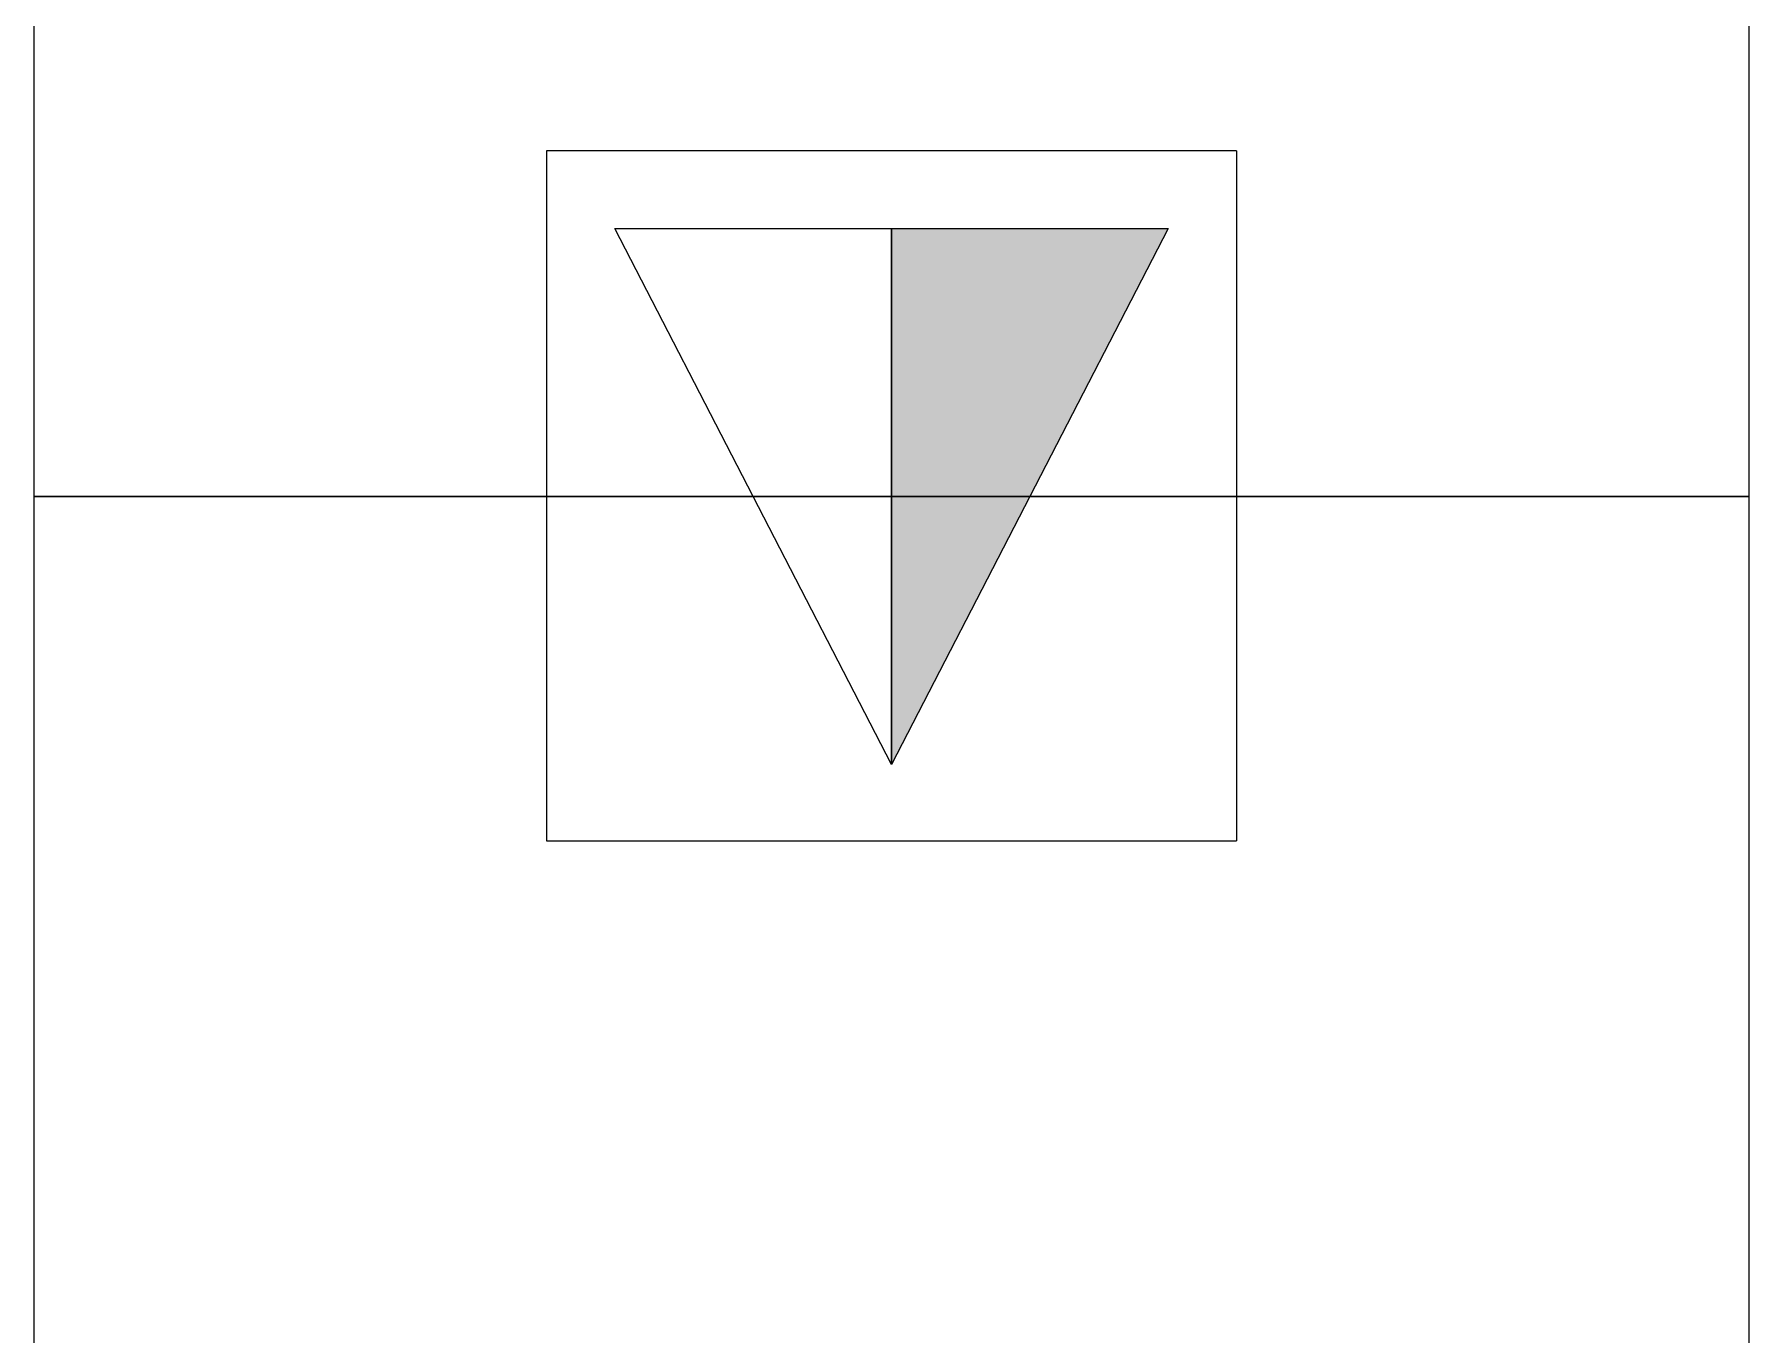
# Model space of a CAD drawing. Header units: inches. Extents: x -1106 to 1409, y -1111 to 918.
# Drawn here: x 163.85 to 199.85, y 471.73 to 499.04 of the extents above; entities that cross this region are included whole.
import ezdxf

# ---------------------------------------------------------------- set-up
doc = ezdxf.new("R2010")
doc.units = ezdxf.units.IN
doc.header["$MEASUREMENT"] = 0
doc.layers.add('A-ANNO-NOTE', color=131, linetype='Continuous', lineweight=9)
doc.layers.add('A-GENM', color=13, linetype='Continuous', lineweight=9)

# ---------------------------------------------------------------- blocks, each defined once
blk = doc.blocks.new('Generic Model Adjustable Table - Default-1848737-7TH FLOOR TELECOM UNDERFLOOR ROUTING PLAN')
at = {"layer": 'A-GENM', "color": 53}
for p, q in [((-36, -18), (-36, 18)), ((-36, 18), (36, 18)), ((36, -18), (-36, -18))]:
    blk.add_line(p, q, dxfattribs=at)
blk = doc.blocks.new('Generic Model Adjustable Table - Default-V85-7TH FLOOR TELECOM UNDERFLOOR ROUTING PLAN')
at = {"layer": 'A-GENM', "color": 53}
for p, q in [((-9, 8.108), (-9, 18)), ((-9, 18), (9, 18)), ((9, 18), (9, -18)), ((-9, -18), (-9, -8.191)), ((9, -18), (-9, -18))]:
    blk.add_line(p, q, dxfattribs=at)
blk = doc.blocks.new('18433_1 - AEO NY - CENTRAL_rvt-1-7TH FLOOR TELECOM UNDERFLOOR ROUTING PLAN')
at = {"color": 53, "lineweight": 9, "rotation": 269.9999999999999}
for name, p in [('Generic Model Adjustable Table - Default-V85-7TH FLOOR TELECOM UNDERFLOOR ROUTING PLAN', (181.845, 498.329)), ('Generic Model Adjustable Table - Default-1848737-7TH FLOOR TELECOM UNDERFLOOR ROUTING PLAN', (181.845, 453.329))]:
    blk.add_blockref(name, p, dxfattribs=at)

msp = doc.modelspace()

# ---------------------------------------------------------------- block references
at = {"lineweight": 5}
msp.add_blockref('18433_1 - AEO NY - CENTRAL_rvt-1-7TH FLOOR TELECOM UNDERFLOOR ROUTING PLAN', (0, 0), dxfattribs=at)

# ---------------------------------------------------------------- next in the draw order: hatches: boundary and pattern name
at = {"layer": 'A-ANNO-NOTE'}
msp.add_hatch(color=256, dxfattribs=at).paths.add_polyline_path([(181.845, 483.704), (181.845, 494.954), (187.652, 494.954), (182.161, 484.316)], flags=0)

# ---------------------------------------------------------------- next in the draw order: linework, layer by layer
for p, q in [((174.599, 496.587), (174.599, 482.099)), ((189.092, 496.587), (174.599, 496.587)), ((189.092, 496.587), (189.092, 482.099)), ((181.845, 483.704), (181.845, 494.954)), ((181.845, 494.954), (187.652, 494.954)), ((187.652, 494.954), (181.845, 483.704)), ((181.845, 494.954), (181.845, 483.704)), ((174.599, 482.099), (189.092, 482.099))]:
    msp.add_line(p, q, dxfattribs=at)
at = {"layer": 'A-ANNO-NOTE', "lineweight": 20}
for p, q in [((176.039, 494.954), (187.652, 494.954)), ((181.845, 483.704), (176.039, 494.954)), ((187.652, 494.954), (181.845, 483.704))]:
    msp.add_line(p, q, dxfattribs=at)

doc.saveas('drawing.dxf')
